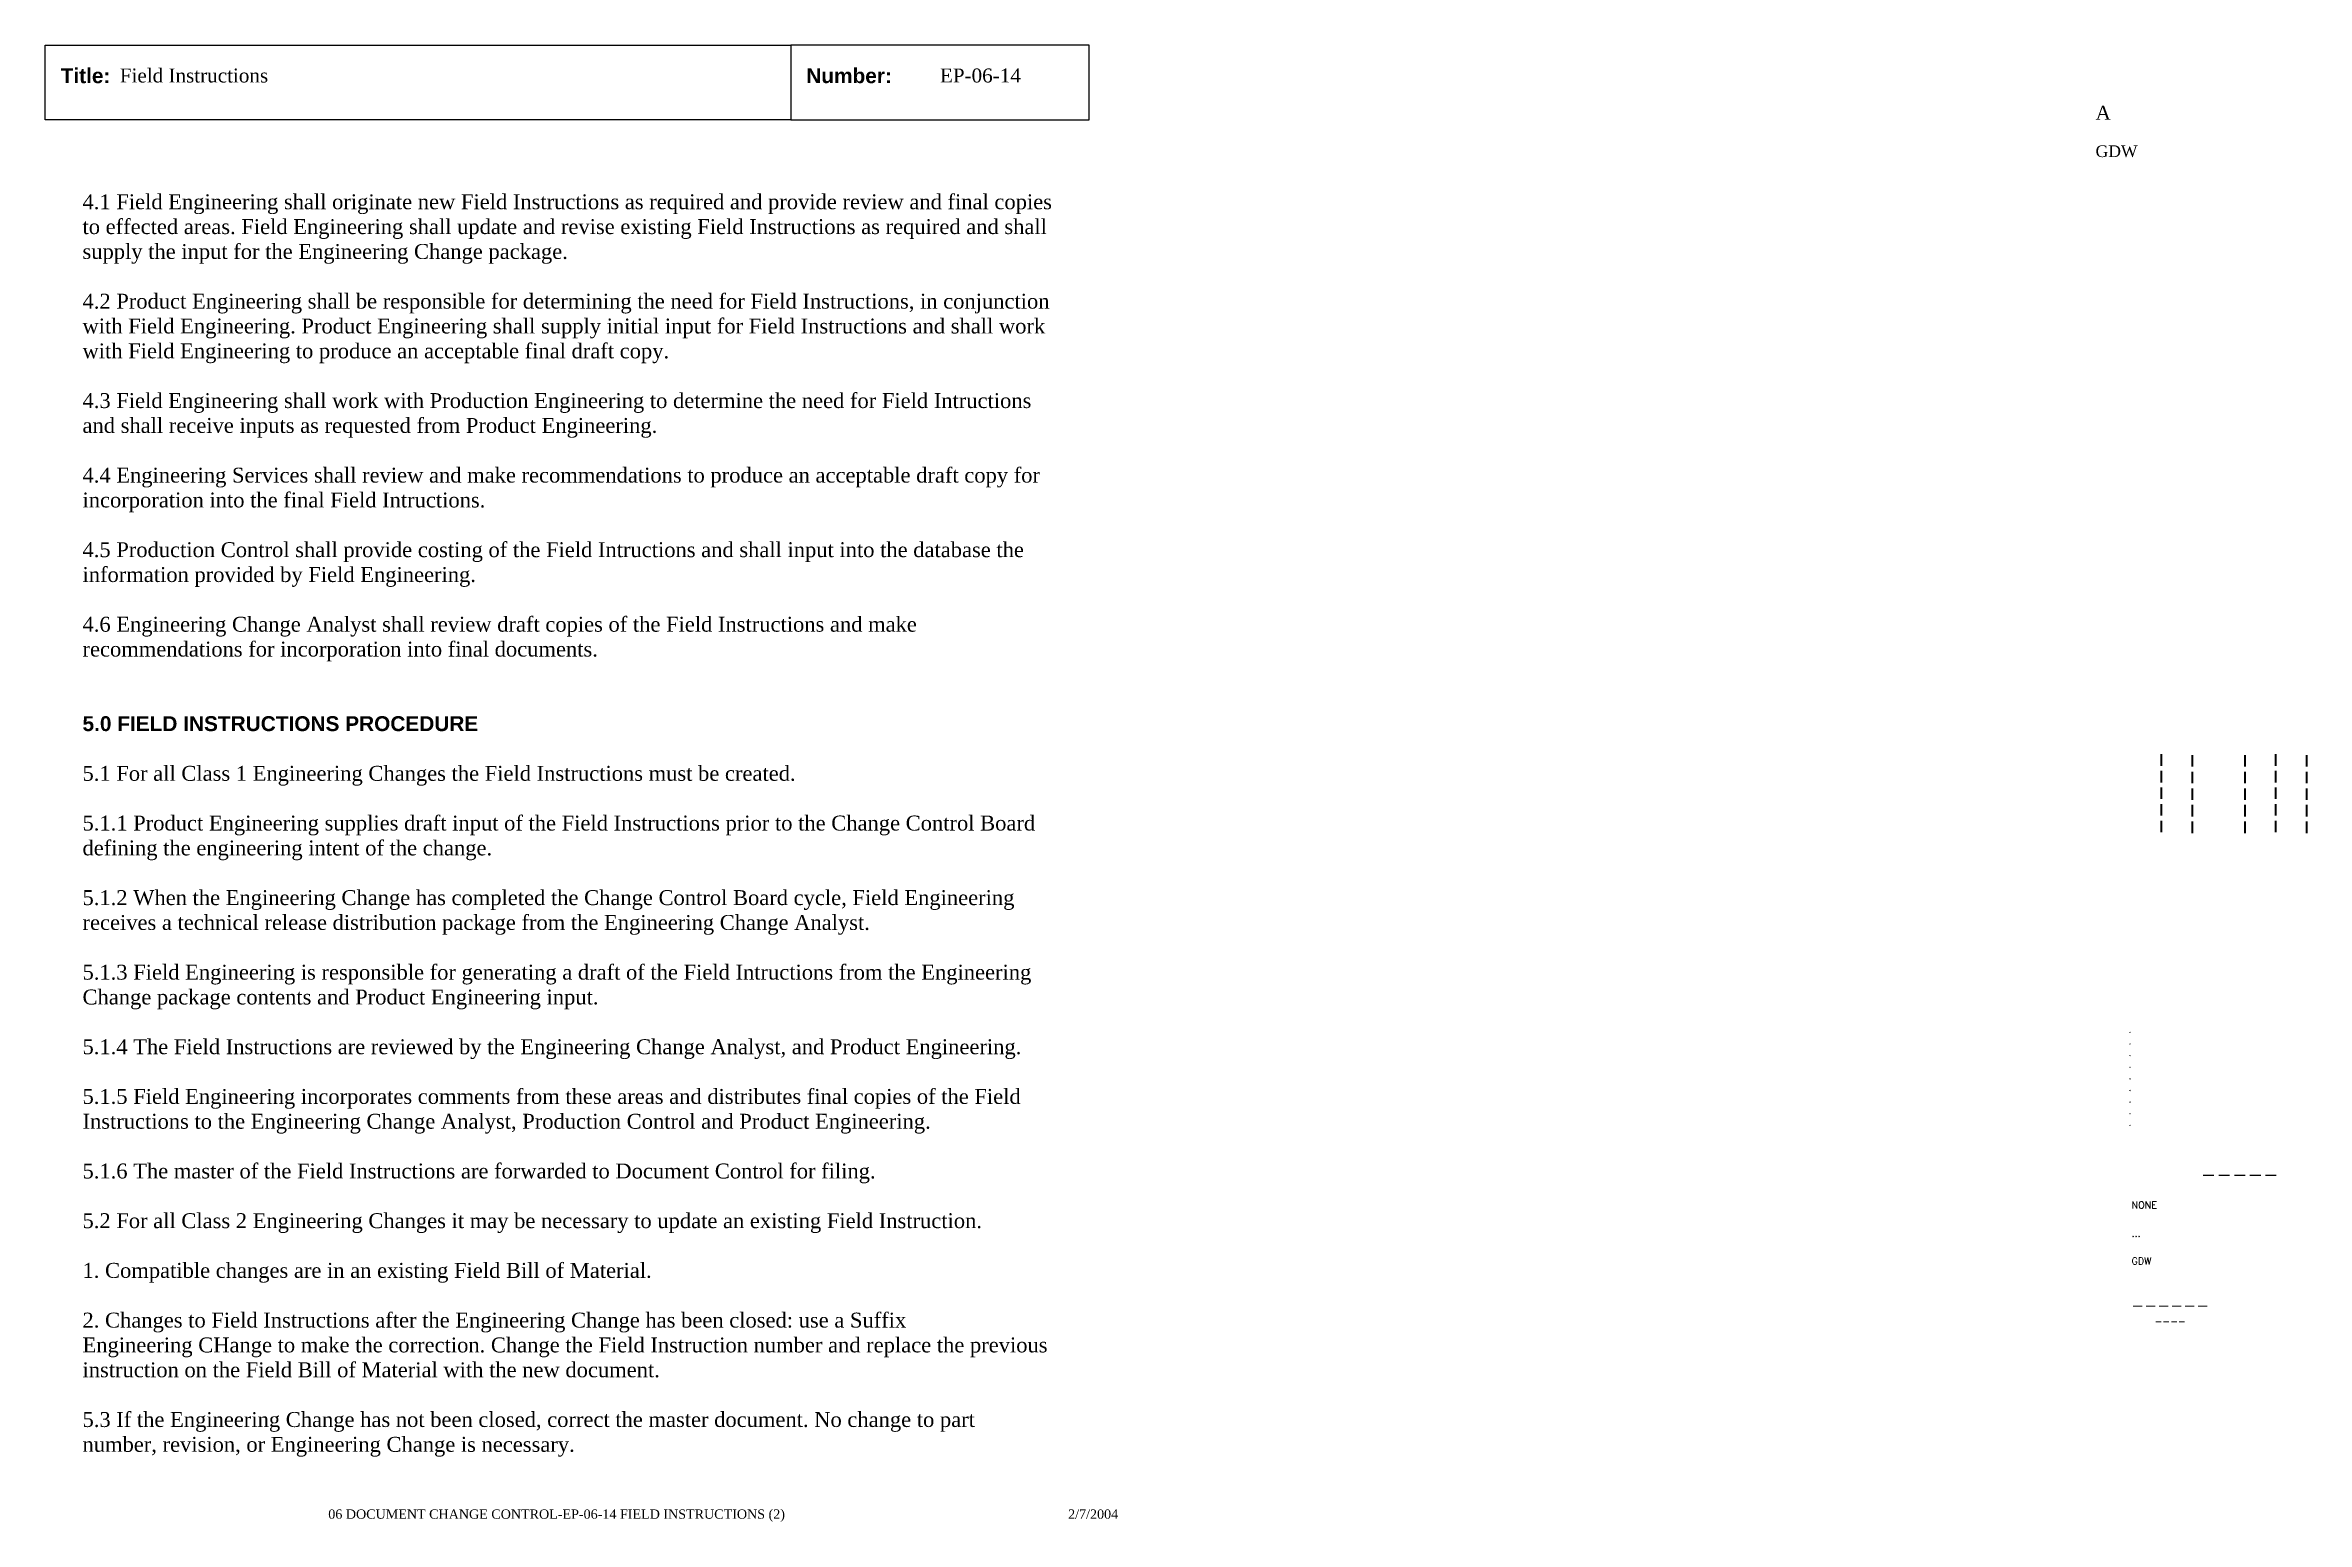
# Paper-space layout 'EP-06-14 Field Instructions (2)' of a CAD drawing. Header units: inches. Extents: x 1 to 31.3, y 0.2 to 20.
import ezdxf
from ezdxf.enums import TextEntityAlignment as Align

# ---------------------------------------------------------------- set-up
doc = ezdxf.new("R2010")
doc.units = ezdxf.units.IN
doc.header["$MEASUREMENT"] = 0
doc.layers.add('TitleBlock_Attributes', color=40, linetype='Continuous', plot=False)
doc.layers.add('TitleBlock_Atts_Print', color=1, linetype='Continuous')
doc.styles.get("Standard").update_dxf_attribs({"font": 'simplex.shx'})
doc.styles.add('style1', font='TIMES.TTF')
doc.styles.add('styleAtt', font='TIMES.TTF')
doc.styles.add('TBBIGTEXT', font='complex.shx')

# ---------------------------------------------------------------- blocks, each defined once
blk = doc.blocks.new('Test1')
at = {"layer": 'TitleBlock_Attributes', "style": 'TBBIGTEXT', "width": 0.8}
for tag, p, height in [('SideLine1', (29.492, 9.408), 0.25), ('SideLine2', (29.906, 9.396), 0.25), ('SideLine3', (30.612, 9.396), 0.25), ('SideLine4', (31.026, 9.408), 0.25), ('SideLine5', (31.44, 9.396), 0.25), ('File-Layout', (28.803, 3.641), 0.125)]:
    blk.add_attdef(tag, p, '', height=height, rotation=90, dxfattribs=at)
at = {"layer": 'TitleBlock_Attributes'}
for tag, p, height in [('REV1', (28.947, 6.754), 0.0625), ('REV2', (28.947, 6.598), 0.0625), ('REV3', (28.947, 6.442), 0.0625), ('REV4', (28.947, 6.286), 0.0625), ('REV5', (28.947, 6.13), 0.0625), ('REV6', (28.947, 5.974), 0.0625), ('REV7', (28.947, 5.818), 0.0625), ('REV8', (28.947, 5.662), 0.0625), ('REV9', (28.947, 5.506), 0.0625), ('SCALE', (28.983, 4.394), 0.0938), ('INCHARGE', (28.983, 4.016), 0.0938), ('DRW', (28.983, 3.641), 0.0938)]:
    blk.add_attdef(tag, p, '', height=height, dxfattribs=at)
at = {"layer": 'TitleBlock_Attributes', "style": 'TBBIGTEXT'}
for tag, height, p in [('PROJNUM', 0.188, (30.434, 4.761)), ('DWG_NUM', 0.156, (31.168, 4.127)), ('CUSTOMER', 0.156, (29.501, 3.017)), ('LOCATION', 0.0938, (29.501, 2.835)), ('DESC_1', 0.188, (29.501, 2.412)), ('DESC_2', 0.188, (29.501, 2.1)), ('DESC_3', 0.188, (29.501, 1.787))]:
    blk.add_attdef(tag, text='', height=height, dxfattribs=at).set_placement(p, align=Align.CENTER)
at = {"layer": 'TitleBlock_Attributes'}
blk.add_attdef('DRW_DATE', text='', height=0.0938, dxfattribs=at).set_placement((31.149, 3.648), align=Align.CENTER)

psp = doc.layouts.new('EP-06-14 Field Instructions (2)')

# ---------------------------------------------------------------- linework, layer by layer
for points in [[(1, 20), (11, 20), (11, 19), (1, 19)], [(11, 19), (15, 19), (15, 20), (11, 20)]]:
    psp.add_lwpolyline(points, close=True)

# ---------------------------------------------------------------- block references
ref = psp.add_blockref('Test1', (0, 0))
ref.add_attrib('CUSTOMER', '------', dxfattribs={"layer": 'TitleBlock_Attributes', "height": 0.1562, "style": 'TBBIGTEXT'}).set_placement((29.501, 3.017), align=Align.CENTER)
ref.add_attrib('LOCATION', '----', dxfattribs={"layer": 'TitleBlock_Attributes', "height": 0.0938, "style": 'TBBIGTEXT'}).set_placement((29.501, 2.835), align=Align.CENTER)
ref.add_attrib('DESC_1', 'Field Instructions', (2, 19.5), dxfattribs={"layer": 'TitleBlock_Atts_Print', "height": 0.1875, "style": 'styleAtt'})
ref.add_attrib('DESC_2', 'EP-06-14', (13, 19.5), dxfattribs={"layer": 'TitleBlock_Atts_Print', "height": 0.1875, "style": 'styleAtt'})
ref.add_attrib('DESC_3', 'A', (28.5, 19), dxfattribs={"layer": 'TitleBlock_Attributes', "height": 0.188, "style": 'styleAtt'})
ref.add_attrib('PROJNUM', '-----', dxfattribs={"layer": 'TitleBlock_Attributes', "height": 0.1875, "style": 'TBBIGTEXT'}).set_placement((30.434, 4.761), align=Align.CENTER)
ref.add_attrib('DWG_NUM', 'GDW', (28.5, 18.5), dxfattribs={"layer": 'TitleBlock_Attributes', "height": 0.1562, "style": 'styleAtt'})
ref.add_attrib('DRW_DATE', '2/7/2004', dxfattribs={"layer": 'TitleBlock_Atts_Print', "height": 0.125, "style": 'styleAtt'}).set_placement((15.055, 0.232), align=Align.CENTER)
ref.add_attrib('DRW', 'GDW', (28.983, 3.641), dxfattribs={"layer": 'TitleBlock_Attributes', "height": 0.0938})
ref.add_attrib('INCHARGE', '...', (28.983, 4.016), dxfattribs={"layer": 'TitleBlock_Attributes', "height": 0.0938})
ref.add_attrib('SCALE', 'NONE', (28.983, 4.394), dxfattribs={"layer": 'TitleBlock_Attributes', "height": 0.0938})
ref.add_attrib('REV1', '.', (28.947, 6.754), dxfattribs={"layer": 'TitleBlock_Attributes', "height": 0.0625})
ref.add_attrib('REV2', '.', (28.947, 6.598), dxfattribs={"layer": 'TitleBlock_Attributes', "height": 0.0625})
ref.add_attrib('REV3', '.', (28.947, 6.442), dxfattribs={"layer": 'TitleBlock_Attributes', "height": 0.0625})
ref.add_attrib('REV4', '.', (28.947, 6.286), dxfattribs={"layer": 'TitleBlock_Attributes', "height": 0.0625})
ref.add_attrib('REV5', '.', (28.947, 6.13), dxfattribs={"layer": 'TitleBlock_Attributes', "height": 0.0625})
ref.add_attrib('REV6', '.', (28.947, 5.974), dxfattribs={"layer": 'TitleBlock_Attributes', "height": 0.0625})
ref.add_attrib('REV7', '.', (28.947, 5.818), dxfattribs={"layer": 'TitleBlock_Attributes', "height": 0.0625})
ref.add_attrib('REV8', '.', (28.947, 5.662), dxfattribs={"layer": 'TitleBlock_Attributes', "height": 0.0625})
ref.add_attrib('REV9', '.', (28.947, 5.506), dxfattribs={"layer": 'TitleBlock_Attributes', "height": 0.0625})
ref.add_attrib('SideLine1', '-----', (29.492, 9.408), dxfattribs={"layer": 'TitleBlock_Attributes', "height": 0.25, "rotation": 90, "style": 'TBBIGTEXT', "width": 0.8})
ref.add_attrib('SideLine2', '-----', (29.906, 9.396), dxfattribs={"layer": 'TitleBlock_Attributes', "height": 0.25, "rotation": 90, "style": 'TBBIGTEXT', "width": 0.8})
ref.add_attrib('SideLine3', '-----', (30.612, 9.396), dxfattribs={"layer": 'TitleBlock_Attributes', "height": 0.25, "rotation": 90, "style": 'TBBIGTEXT', "width": 0.8})
ref.add_attrib('SideLine4', '-----', (31.026, 9.408), dxfattribs={"layer": 'TitleBlock_Attributes', "height": 0.25, "rotation": 90, "style": 'TBBIGTEXT', "width": 0.8})
ref.add_attrib('SideLine5', '-----', (31.44, 9.396), dxfattribs={"layer": 'TitleBlock_Attributes', "height": 0.25, "rotation": 90, "style": 'TBBIGTEXT', "width": 0.8})
ref.add_attrib('File-Layout', '06 DOCUMENT CHANGE CONTROL-EP-06-14 FIELD INSTRUCTIONS (2)', dxfattribs={"layer": 'TitleBlock_Atts_Print', "height": 0.125, "style": 'styleAtt'}).set_placement((7.859, 0.232), align=Align.CENTER)

# ---------------------------------------------------------------- texts
at = {"color": 5, "char_height": 0.2, "width": 2, "attachment_point": 1, "line_spacing_factor": 1.5, "style": 'style1'}
for s, insert in [('{\\fArial|b1|i0|c0|p34;Title:}', (1.207, 19.691)), ('{\\fArial|b1|i0|c0|p34;Number:}', (11.207, 19.691))]:
    psp.add_mtext(s, dxfattribs=dict(at, insert=insert))
at = {"color": 5, "insert": (1.5, 18), "char_height": 0.2, "width": 13, "attachment_point": 1, "style": 'style1'}
psp.add_mtext('4.1 Field Engineering shall originate new Field Instructions as required and provide review and final copies to effected areas. Field Engineering shall update and revise existing Field Instructions as required and shall supply the input for the Engineering Change package.\\P\\P4.2 Product Engineering shall be responsible for determining the need for Field Instructions, in conjunction with Field Engineering. Product Engineering shall supply initial input for Field Instructions and shall work with Field Engineering to produce an acceptable final draft copy.\\P\\P4.3 Field Engineering shall work with Production Engineering to determine the need for Field Intructions and shall receive inputs as requested from Product Engineering.\\P\\P4.4 Engineering Services shall review and make recommendations to produce an acceptable draft copy for incorporation into the final Field Intructions.\\P\\P4.5 Production Control shall provide costing of the Field Intructions and shall input into the database the information provided by Field Engineering.\\P\\P4.6 Engineering Change Analyst shall review draft copies of the Field Instructions and make recommendations for incorporation into final documents.\\P\\P\\P{\\fArial|b1|i0|c0|p34;5.0 FIELD INSTRUCTIONS PROCEDURE\\P\\P}5.1 For all Class 1 Engineering Changes the Field Instructions must be created.\\P\\P5.1.1 Product Engineering supplies draft input of the Field Instructions prior to the Change Control Board defining the engineering intent of the change.\\P\\P5.1.2 When the Engineering Change has completed the Change Control Board cycle, Field Engineering receives a technical release distribution package from the Engineering Change Analyst.\\P\\P5.1.3 Field Engineering is responsible for generating a draft of the Field Intructions from the Engineering Change package contents and Product Engineering input.\\P\\P5.1.4 The Field Instructions are reviewed by the Engineering Change Analyst, and Product Engineering.\\P\\P5.1.5 Field Engineering incorporates comments from these areas and distributes final copies of the Field Instructions to the Engineering Change Analyst, Production Control and Product Engineering.\\P\\P5.1.6 The master of the Field Instructions are forwarded to Document Control for filing.\\P\\P5.2 For all Class 2 Engineering Changes it may be necessary to update an existing Field Instruction.\\P\\P1. Compatible changes are in an existing Field Bill of Material.\\P\\P2. Changes to Field Instructions after the Engineering Change has been closed: use a Suffix       Engineering CHange to make the correction. Change the Field Instruction number and replace the previous instruction on the Field Bill of Material with the new document.\\P\\P5.3 If the Engineering Change has not been closed, correct the master document. No change to part number, revision, or Engineering Change is necessary.', dxfattribs=at)

doc.saveas('drawing.dxf')
